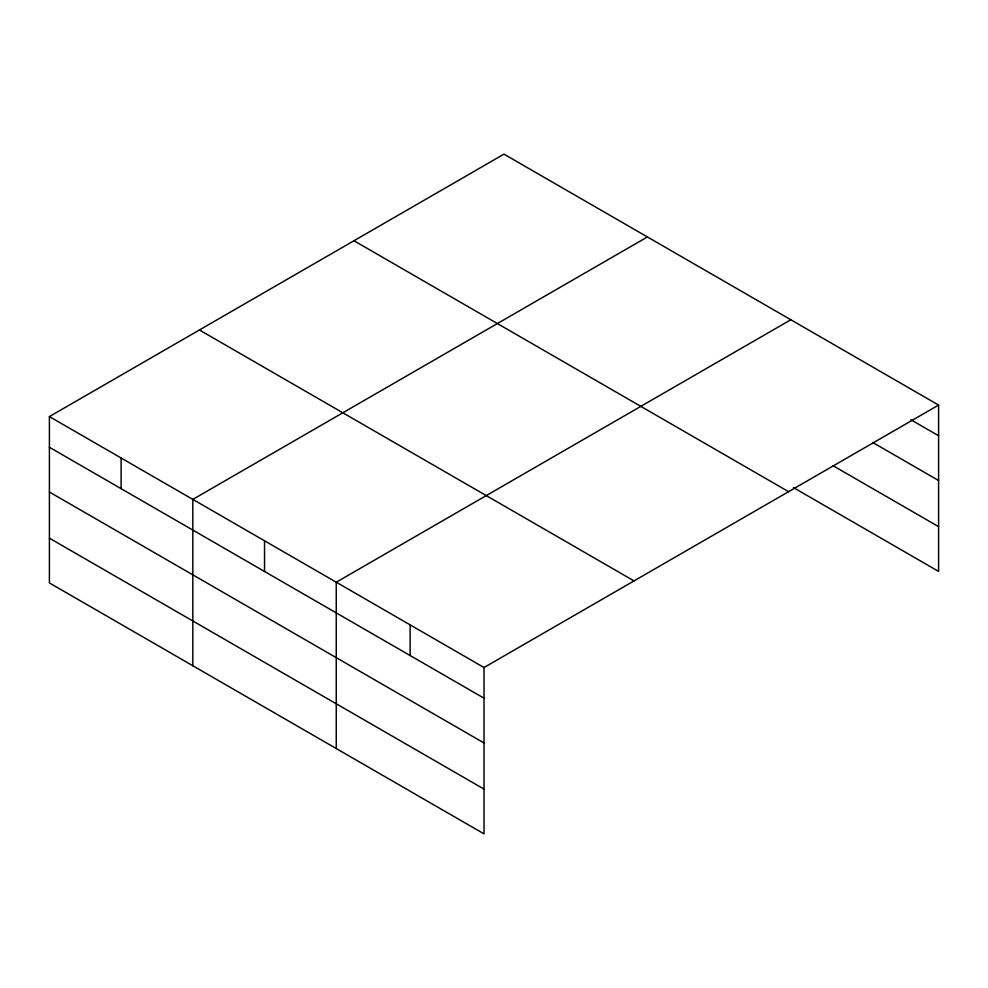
<?xml version="1.0" encoding="UTF-8"?>
<svg xmlns="http://www.w3.org/2000/svg" width="988" height="988" viewBox="0 0 988 988"><rect width="100%" height="100%" fill="white"/><g stroke="black" fill="none" stroke-linecap="round" stroke-linejoin="round"><path stroke-width="1.48" d="M938.6 405.068L503.979 154.14L49.4 416.59L49.4 582.932L484.021 833.86L484.021 667.518L938.6 405.068L938.6 571.41L793.463 487.615M647.399 236.947L192.821 499.397L192.821 665.739M790.832 319.754L336.253 582.204L336.253 748.546M910.899 419.752L938.6 435.745M872.626 442.426L938.6 480.514M833.045 465.706L938.6 526.641M353.963 240.751L788.585 491.678M199.415 329.98L634.037 580.907M49.4 416.59L484.021 667.518M49.4 447.268L484.021 698.195M49.4 492.036L484.021 742.964M49.4 538.164L484.021 789.091M410.131 624.861L410.131 655.538M264.537 540.794L264.537 571.472M121.116 457.987L121.116 488.665"/></g></svg>
